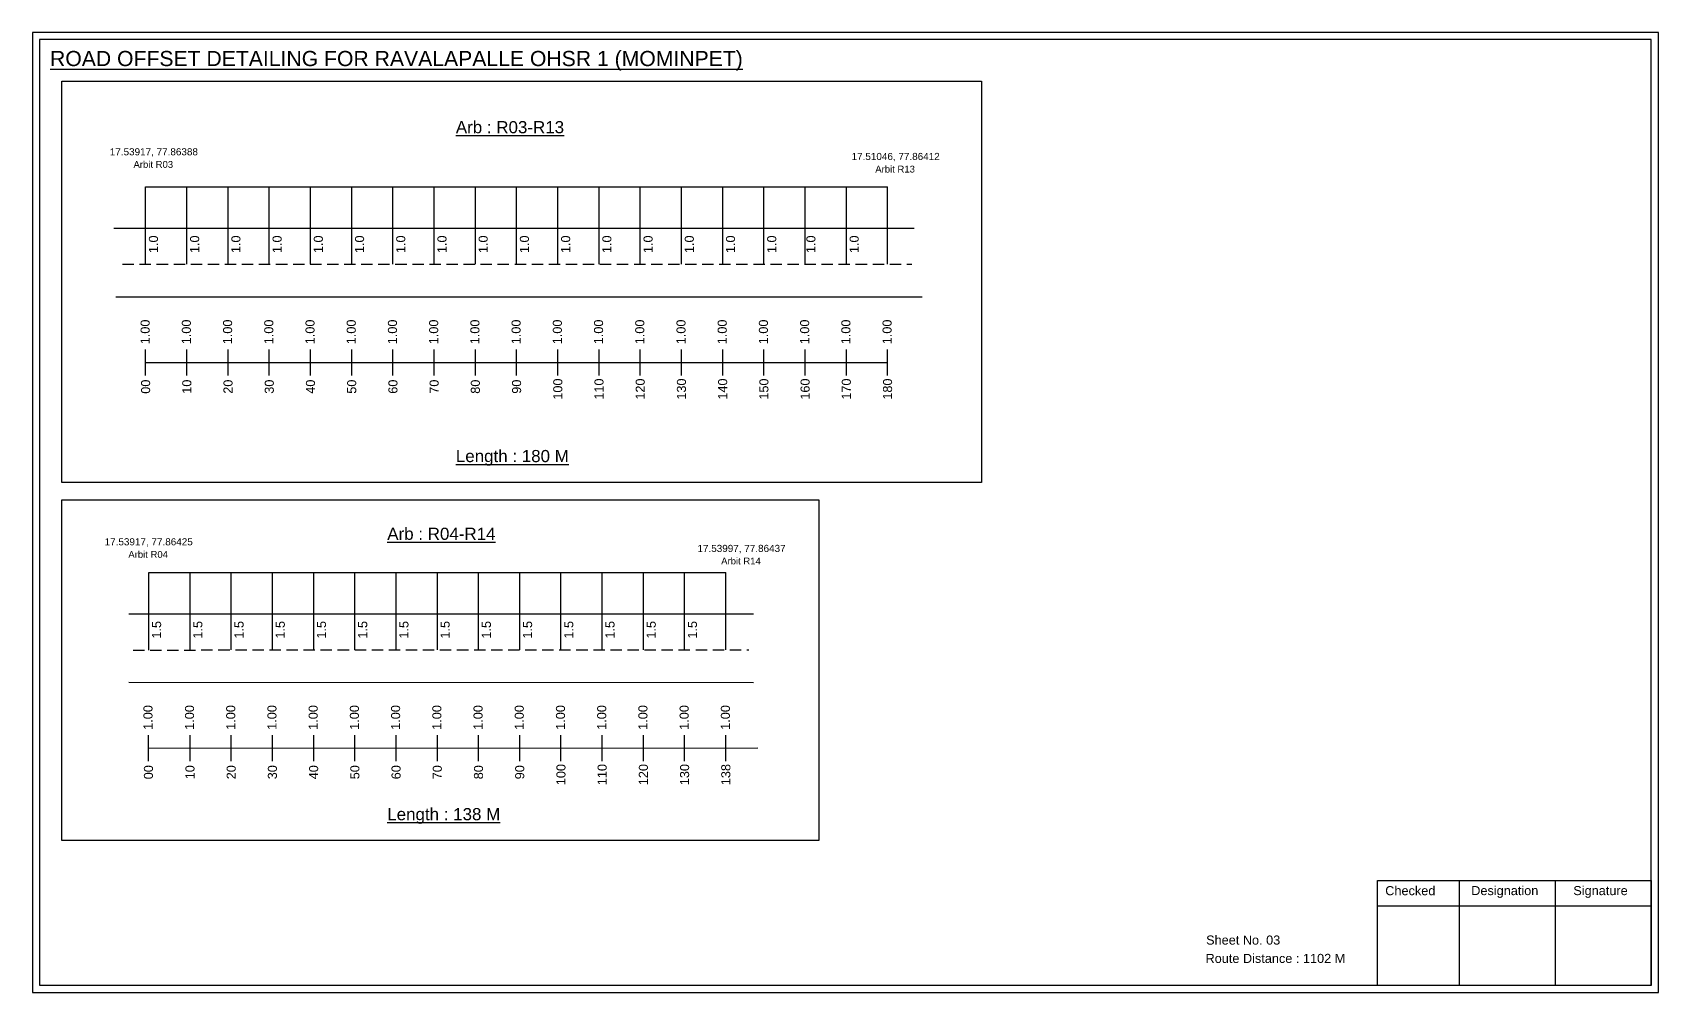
# Model space of a CAD drawing. Header units: inches. Extents: x 740 to 2793, y 71 to 1323.
# Drawn here: x 2257 to 2793, y 109 to 425 of the extents above; entities that cross this region are included whole.
import ezdxf

# ---------------------------------------------------------------- set-up
doc = ezdxf.new("R2010")
doc.units = ezdxf.units.IN
doc.header["$MEASUREMENT"] = 0
doc.linetypes.add('DASHED2', pattern=[0.375, 0.25, -0.125])
doc.layers.add('PDF_Geometry', color=7, linetype='Continuous')
doc.layers.add('PDF_Text', color=5, linetype='Continuous')
doc.styles.add('PDF Arial', font='arial.ttf')
doc.styles.get("Standard").update_dxf_attribs({"font": 'arial.ttf'})

msp = doc.modelspace()

# ---------------------------------------------------------------- linework, layer by layer
for p, q in [((2294.35, 348.97), (2294.35, 374.51)), ((2307.95, 348.97), (2307.95, 374.51)), ((2321.55, 348.97), (2321.55, 374.51)), ((2335.15, 348.97), (2335.15, 374.51)), ((2348.75, 348.97), (2348.75, 374.51)), ((2362.35, 348.97), (2362.35, 374.51)), ((2375.95, 348.97), (2375.95, 374.51)), ((2389.55, 348.97), (2389.55, 374.51)), ((2403.15, 348.97), (2403.15, 374.51)), ((2416.75, 348.97), (2416.75, 374.51)), ((2430.35, 348.97), (2430.35, 374.51)), ((2443.95, 348.97), (2443.95, 374.51)), ((2457.55, 348.97), (2457.55, 374.51)), ((2471.15, 348.97), (2471.15, 374.51)), ((2484.75, 348.97), (2484.75, 374.51)), ((2498.35, 348.97), (2498.35, 374.51)), ((2511.95, 348.97), (2511.95, 374.51)), ((2525.55, 348.97), (2525.55, 374.51)), ((2539.15, 348.97), (2539.15, 374.51)), ((2283.85, 360.86), (2547.89, 360.86)), ((2284.53, 338.17), (2550.51, 338.17)), ((2295.39, 221.7), (2295.39, 247.31)), ((2308.99, 221.77), (2308.99, 247.31)), ((2322.59, 221.77), (2322.59, 247.31)), ((2336.19, 221.77), (2336.19, 247.31)), ((2349.79, 221.77), (2349.79, 247.31)), ((2363.39, 221.77), (2363.39, 247.31)), ((2376.99, 221.77), (2376.99, 247.31)), ((2390.59, 221.77), (2390.59, 247.31)), ((2404.19, 221.77), (2404.19, 247.31)), ((2417.79, 221.77), (2417.79, 247.31)), ((2431.39, 221.77), (2431.39, 247.31)), ((2444.99, 221.77), (2444.99, 247.31)), ((2458.59, 221.77), (2458.59, 247.31)), ((2472.19, 221.77), (2472.19, 247.31)), ((2485.79, 221.77), (2485.79, 247.31)), ((2288.85, 233.65), (2494.95, 233.66)), ((2288.75, 211.04), (2494.91, 210.94))]:
    msp.add_line(p, q)
at = {"color": 5}
for p, q in [((2294.35, 374.51), (2539.15, 374.51)), ((2295.39, 247.31), (2485.79, 247.31))]:
    msp.add_line(p, q, dxfattribs=at)
at = {"linetype": 'DASHED2', "ltscale": 15}
for p, q in [((2286.73, 348.97), (2547.16, 348.97)), ((2290.2, 221.7), (2493.38, 221.77))]:
    msp.add_line(p, q, dxfattribs=at)
at = {"color": 217, "true_color": 0x93278f}
for p, q in [((2294.35, 312.27), (2294.35, 320.83)), ((2294.35, 316.54), (2539.15, 316.59)), ((2307.95, 312.27), (2307.95, 320.83)), ((2321.55, 312.27), (2321.55, 320.83)), ((2335.15, 312.27), (2335.15, 320.83)), ((2348.75, 312.27), (2348.75, 320.83)), ((2362.35, 312.27), (2362.35, 320.83)), ((2375.95, 312.27), (2375.95, 320.83)), ((2389.55, 312.27), (2389.55, 320.83)), ((2403.15, 312.27), (2403.15, 320.83)), ((2416.75, 312.27), (2416.75, 320.83)), ((2430.35, 312.27), (2430.35, 320.83)), ((2443.95, 312.27), (2443.95, 320.83)), ((2457.55, 312.27), (2457.55, 320.83)), ((2471.15, 312.27), (2471.15, 320.83)), ((2484.75, 312.27), (2484.75, 320.83)), ((2498.35, 312.27), (2498.35, 320.83)), ((2511.95, 312.27), (2511.95, 320.83)), ((2525.55, 312.27), (2525.55, 320.83)), ((2539.15, 312.27), (2539.15, 320.83)), ((2295.29, 185.08), (2295.29, 193.63)), ((2308.99, 185.08), (2308.99, 193.63)), ((2322.59, 185.08), (2322.59, 193.63)), ((2336.19, 185.08), (2336.19, 193.63)), ((2349.79, 185.08), (2349.79, 193.63)), ((2363.39, 185.08), (2363.39, 193.63)), ((2376.99, 185.08), (2376.99, 193.63)), ((2390.59, 185.08), (2390.59, 193.63)), ((2404.19, 185.08), (2404.19, 193.63)), ((2417.79, 185.08), (2417.79, 193.63)), ((2431.39, 185.08), (2431.39, 193.63)), ((2444.99, 185.08), (2444.99, 193.63)), ((2458.59, 185.08), (2458.59, 193.63)), ((2472.19, 185.08), (2472.19, 193.63)), ((2485.79, 185.08), (2485.79, 193.63)), ((2295.29, 189.34), (2496.35, 189.39))]:
    msp.add_line(p, q, dxfattribs=at)
for points in [[(2266.66, 409.35), (2570.18, 409.35), (2570.18, 276.98), (2266.66, 276.98)], [(2266.66, 271.2), (2516.51, 271.2), (2516.51, 158.84), (2266.66, 158.84)]]:
    msp.add_lwpolyline(points, close=True)
at = {"layer": 'PDF_Geometry'}
for points in [[(2257.02, 425.43), (2257.02, 108.72), (2793.5, 108.72), (2793.5, 425.43)], [(2259.35, 423.1), (2259.35, 111.13), (2791.08, 111.13), (2791.08, 423.1)]]:
    msp.add_lwpolyline(points, close=True, dxfattribs=at)
at = {"layer": 'PDF_Geometry', "color": 242, "true_color": 0xcc1f26}
msp.add_lwpolyline([(2791.08, 111.04), (2700.74, 111.04), (2700.74, 145.65), (2791.08, 145.65)], close=True, dxfattribs=at)
for points in [[(2727.72, 145.65), (2727.72, 111.04)], [(2759.44, 145.65), (2759.44, 111.04)], [(2700.74, 137.28), (2791.08, 137.28)]]:
    msp.add_lwpolyline(points, dxfattribs=at)

# ---------------------------------------------------------------- texts
at = {"color": 242, "true_color": 0xcd2027}
for s, height, p in [('%%UROAD OFFSET DETAILING FOR RAVALAPALLE OHSR 1 (MOMINPET)', 5, (2262.8, 414.35)), ('%%UArb : R03-R13', 4, (2396.7, 392.2)), ('%%ULength : 180 M', 4, (2396.7, 283.7)), ('%%UArb : R04-R14', 4, (2374.07, 258.05)), ('%%ULength : 138 M', 4, (2374.07, 165.55))]:
    msp.add_text(s, height=height, dxfattribs=at).set_placement(p)
at = {"color": 5}
for s, height, p in [('17.53917, 77.86388', 2.34, (2282.52, 384.91)), ('Arbit R03', 2.246, (2290.34, 380.78)), ('17.51046, 77.86412', 2.34, (2527.27, 383.37)), ('Arbit R13', 2.246, (2535.09, 379.24)), ('17.53917, 77.86425', 2.34, (2280.82, 256.24)), ('Arbit R04', 2.246, (2288.64, 252.12)), ('17.53997, 77.86437', 2.34, (2476.42, 254.06)), ('Arbit R14', 2.246, (2484.24, 249.94))]:
    msp.add_text(s, height=height, dxfattribs=at).set_placement(p)
for s, p in [('1.0', (2298.42, 352.65)), ('1.0', (2312.02, 352.65)), ('1.0', (2325.62, 352.65)), ('1.0', (2339.22, 352.65)), ('1.0', (2352.82, 352.65)), ('1.0', (2366.42, 352.65)), ('1.0', (2380.02, 352.65)), ('1.0', (2393.62, 352.65)), ('1.0', (2407.22, 352.65)), ('1.0', (2420.82, 352.65)), ('1.0', (2434.42, 352.65)), ('1.0', (2448.02, 352.65)), ('1.0', (2461.62, 352.65)), ('1.0', (2475.22, 352.65)), ('1.0', (2488.82, 352.65)), ('1.0', (2502.42, 352.65)), ('1.0', (2515.34, 352.65)), ('1.0', (2529.62, 352.65)), ('1.5', (2299.46, 225.45)), ('1.5', (2313.06, 225.45)), ('1.5', (2326.66, 225.45)), ('1.5', (2340.26, 225.45)), ('1.5', (2353.86, 225.45)), ('1.5', (2367.46, 225.45)), ('1.5', (2381.06, 225.45)), ('1.5', (2394.66, 225.45)), ('1.5', (2408.26, 225.45)), ('1.5', (2421.86, 225.45)), ('1.5', (2435.46, 225.45)), ('1.5', (2449.06, 225.45)), ('1.5', (2462.66, 225.45)), ('1.5', (2476.26, 225.45))]:
    msp.add_text(s, height=3, rotation=90).set_placement(p)
at = {"color": 217, "true_color": 0x93278f}
for s, p in [('1.00', (2295.68, 322.57)), ('1.00', (2309.28, 322.57)), ('1.00', (2322.88, 322.57)), ('1.00', (2336.48, 322.57)), ('1.00', (2350.08, 322.57)), ('1.00', (2363.68, 322.57)), ('1.00', (2377.28, 322.57)), ('1.00', (2390.88, 322.57)), ('1.00', (2404.48, 322.57)), ('1.00', (2418.08, 322.57)), ('1.00', (2431.68, 322.57)), ('1.00', (2445.28, 322.57)), ('1.00', (2458.88, 322.57)), ('1.00', (2472.48, 322.57)), ('1.00', (2486.08, 322.57)), ('1.00', (2499.68, 322.57)), ('1.00', (2513.28, 322.57)), ('1.00', (2526.88, 322.57)), ('1.00', (2540.48, 322.57)), ('00', (2295.83, 306.25)), ('10', (2309.43, 306.25)), ('20', (2323.03, 306.25)), ('30', (2336.63, 306.25)), ('40', (2350.23, 306.25)), ('50', (2363.83, 306.25)), ('60', (2377.43, 306.25)), ('70', (2391.03, 306.25)), ('80', (2404.63, 306.25)), ('90', (2418.23, 306.25)), ('100', (2431.83, 304.29)), ('110', (2445.43, 304.29)), ('120', (2459.03, 304.29)), ('130', (2472.63, 304.29)), ('140', (2486.23, 304.29)), ('150', (2499.83, 304.29)), ('160', (2513.43, 304.29)), ('170', (2527.03, 304.29)), ('180', (2540.63, 304.29)), ('1.00', (2296.62, 195.37)), ('1.00', (2310.32, 195.37)), ('1.00', (2323.92, 195.37)), ('1.00', (2337.52, 195.37)), ('1.00', (2351.12, 195.37)), ('1.00', (2364.72, 195.37)), ('1.00', (2378.32, 195.37)), ('1.00', (2391.92, 195.37)), ('1.00', (2405.52, 195.37)), ('1.00', (2419.12, 195.37)), ('1.00', (2432.72, 195.37)), ('1.00', (2446.32, 195.37)), ('1.00', (2459.92, 195.37)), ('1.00', (2473.52, 195.37)), ('1.00', (2487.12, 195.37)), ('00', (2296.77, 179.05)), ('10', (2310.47, 179.05)), ('20', (2324.07, 179.05)), ('30', (2337.67, 179.05)), ('40', (2351.27, 179.05)), ('50', (2364.87, 179.05)), ('60', (2378.47, 179.05)), ('70', (2392.07, 179.05)), ('80', (2405.67, 179.05)), ('90', (2419.27, 179.05)), ('100', (2432.87, 177.1)), ('110', (2446.47, 177.1)), ('120', (2460.07, 177.1)), ('130', (2473.67, 177.1)), ('138', (2487.27, 177.1))]:
    msp.add_text(s, height=3, rotation=90, dxfattribs=at).set_placement(p)
for s, p in [('Sheet No. 03', (2644.24, 124.51)), ('Route Distance : 1102 M', (2644.05, 118.46))]:
    msp.add_text(s, height=3).set_placement(p)
at = {"layer": 'PDF_Text', "color": 7, "attachment_point": 7, "style": 'PDF Arial'}
for s, insert, char_height in [('Checked', (2703.34, 140.76), 3.001), ('Designation', (2731.72, 139.93), 3.0006), ('Signature', (2765.4, 139.93), 3.001)]:
    msp.add_mtext(s, dxfattribs=dict(at, insert=insert, char_height=char_height))

doc.saveas('drawing.dxf')
